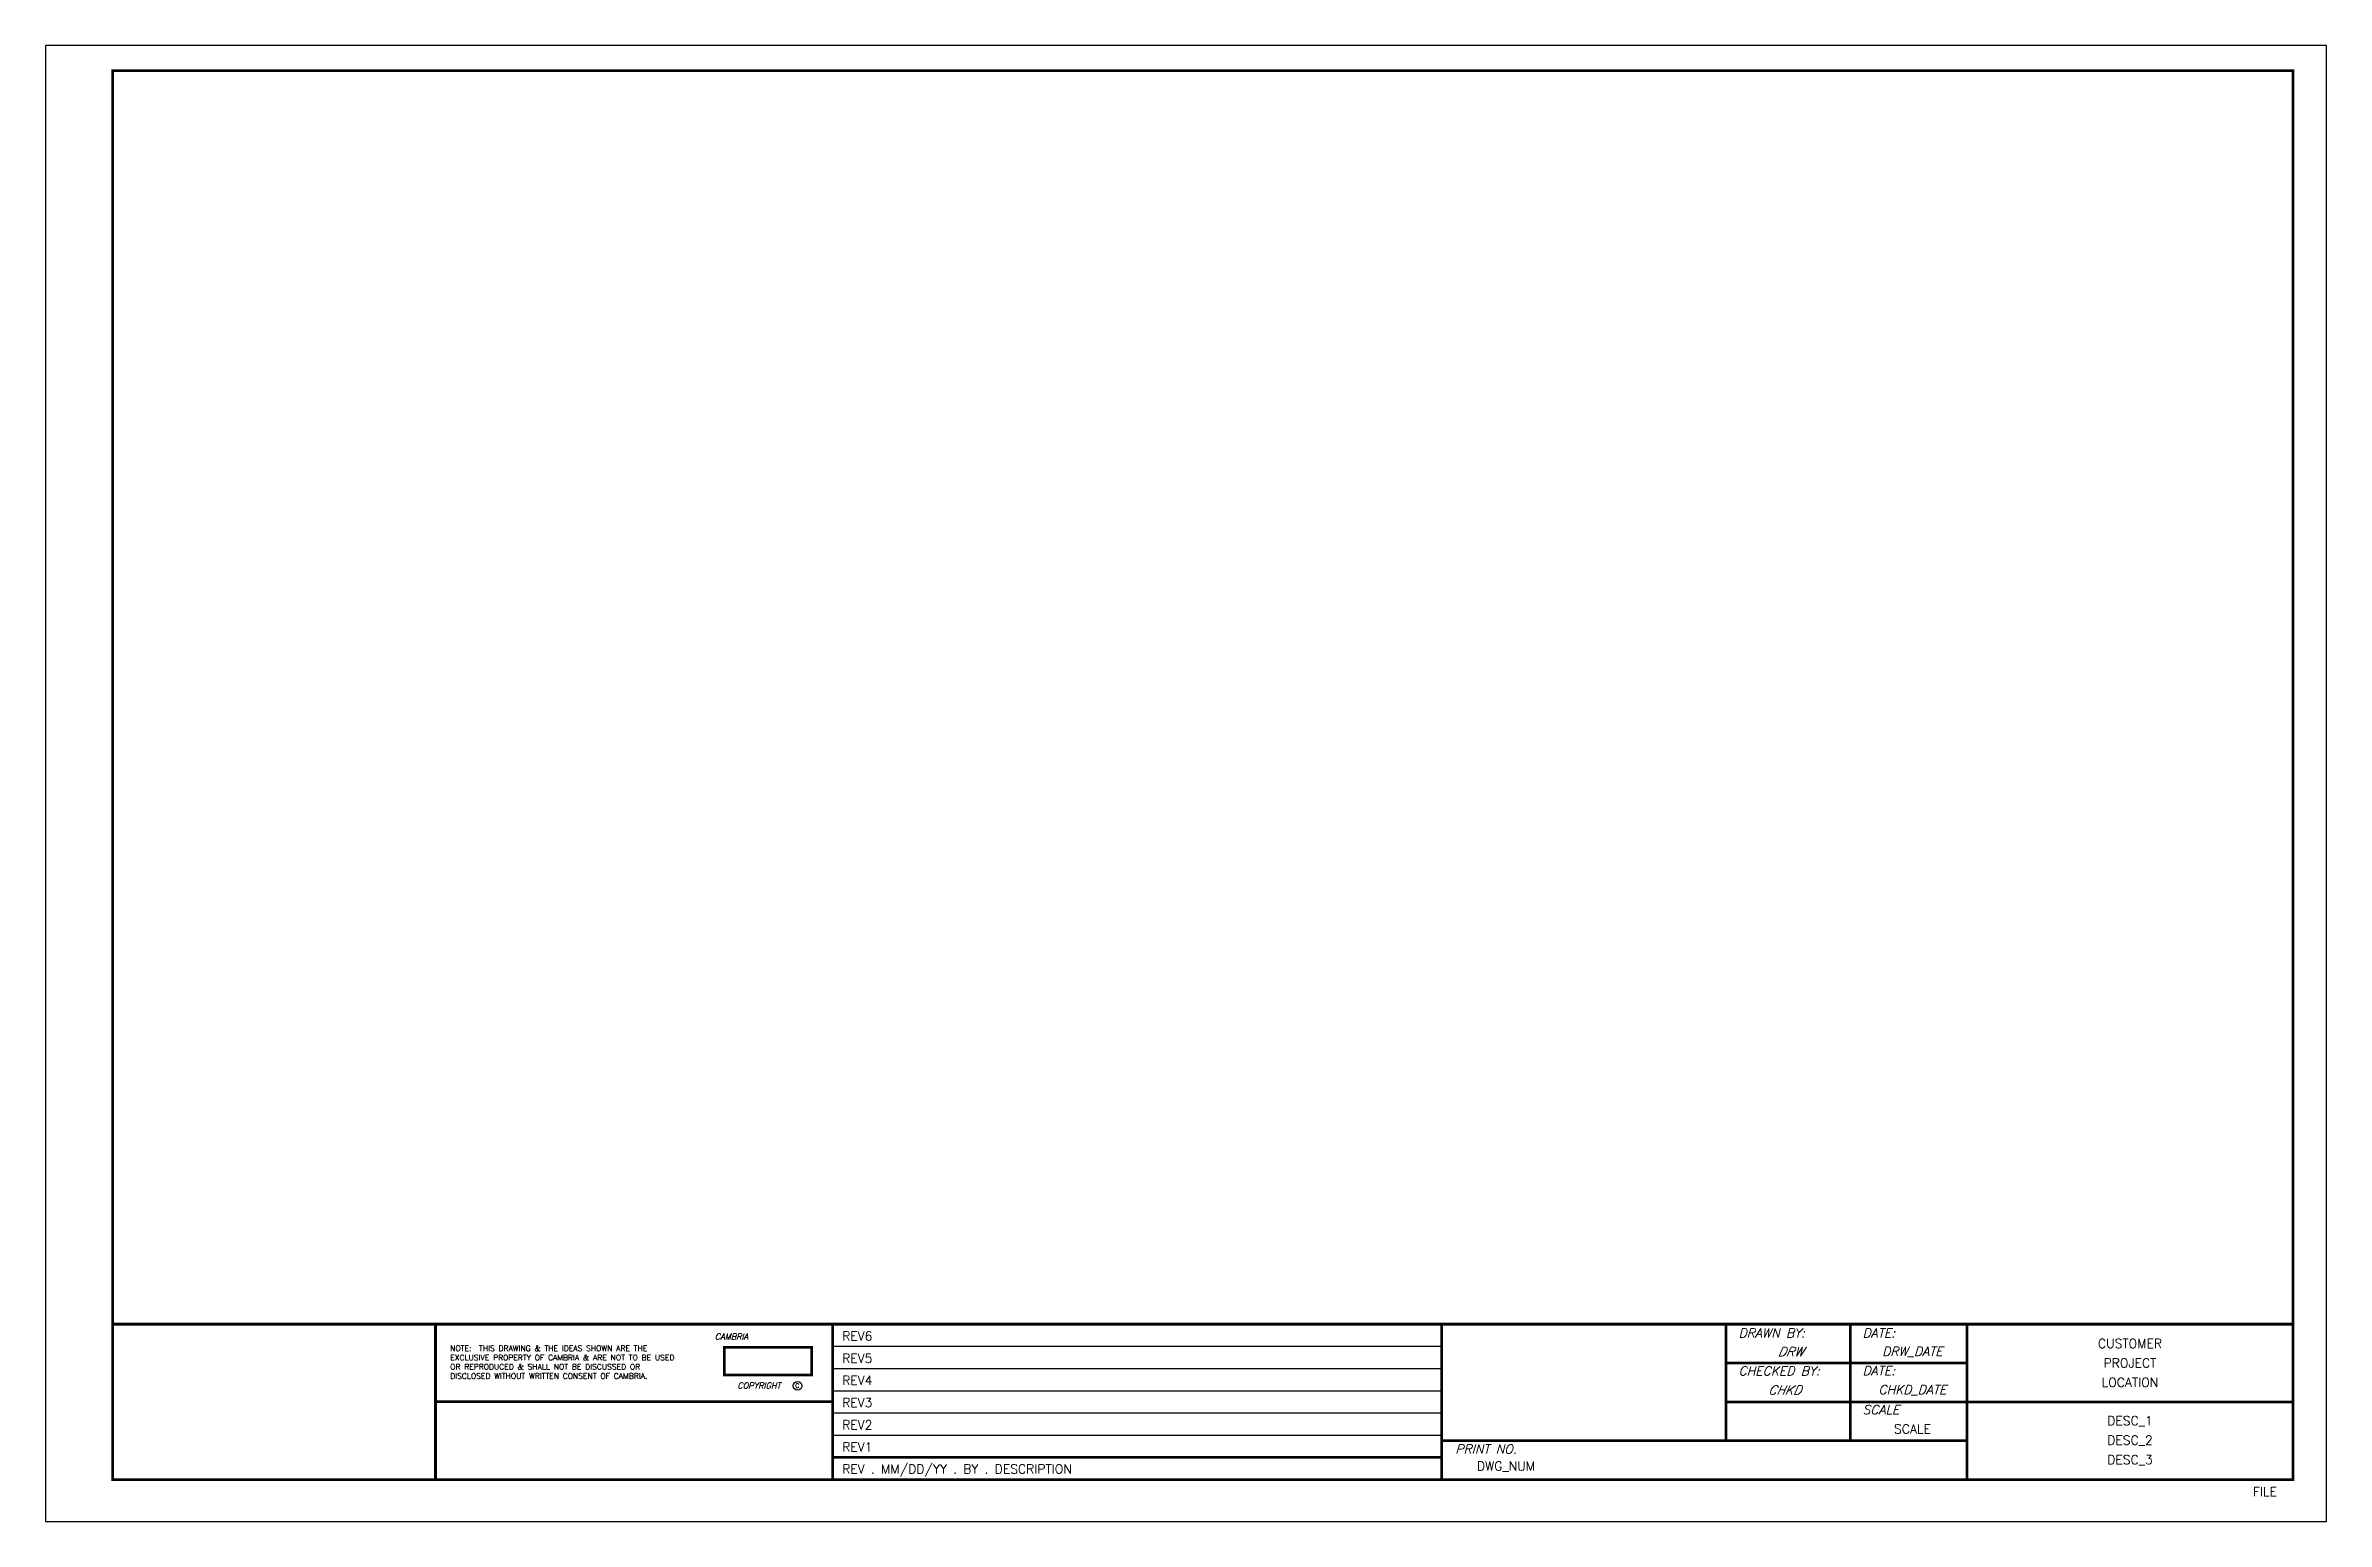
# Model space of a CAD drawing. Header units: inches. Extents: x -0.2 to 16.8, y -0.2 to 10.8.
import ezdxf
from ezdxf.enums import TextEntityAlignment as Align

# ---------------------------------------------------------------- set-up
doc = ezdxf.new("R2010")
doc.units = ezdxf.units.IN
doc.header["$MEASUREMENT"] = 0
for name, color, linetype in [('Cambria_Tblk_Atts', 30, 'Continuous'), ('Cambria_Tblk_Bdr', 9, 'Continuous'), ('Cambria_Tblk_Cut', 5, 'Continuous'), ('Cambria_Tblk_Txt', 40, 'Continuous')]:
    doc.layers.add(name, color=color, linetype=linetype)
doc.styles.add('ITALIC', font='ITALIC.SHX')
doc.styles.add('ROMANS', font='ROMANS.shx', dxfattribs={"height": 0.125})
doc.styles.add('SHX', font='scriptc', dxfattribs={"oblique": 10})
doc.styles.add('Simplex', font='simplex.shx')

msp = doc.modelspace()

# ---------------------------------------------------------------- linework, layer by layer
for p, q in [((5.702, 1.14), (10.241, 1.14)), ((5.702, 0.975), (10.241, 0.975)), ((5.702, 0.809), (10.241, 0.809)), ((5.702, 0.644), (10.241, 0.644)), ((5.702, 0.478), (10.241, 0.478))]:
    msp.add_line(p, q)
at = {"layer": 'Cambria_Tblk_Bdr', "const_width": 0.02}
for points in [[(16.585, 0.147), (0.335, 0.147), (0.335, 10.648), (16.585, 10.648)], [(4.894, 1.132), (5.544, 1.132), (5.544, 0.927), (4.894, 0.927)]]:
    msp.add_lwpolyline(points, close=True, dxfattribs=at)
for points in [[(5.915, 1.305), (0.335, 1.305)], [(2.741, 1.305), (2.741, 0.147)], [(16.585, 1.305), (5.702, 1.305), (5.702, 0.147)], [(10.241, 1.305), (10.241, 0.147)], [(12.361, 1.305), (12.361, 0.437)], [(13.286, 1.305), (13.286, 0.437)], [(14.157, 1.305), (14.157, 0.147)], [(12.361, 1.016), (14.157, 1.016)], [(2.741, 0.727), (5.702, 0.727)], [(12.361, 0.726), (14.157, 0.726)], [(16.585, 0.726), (14.157, 0.726)], [(14.157, 0.437), (10.241, 0.437)], [(10.241, 0.313), (5.702, 0.313)]]:
    msp.add_lwpolyline(points, dxfattribs=at)
at = {"layer": 'Cambria_Tblk_Cut'}
msp.add_lwpolyline([(-0.165, -0.165), (16.835, -0.165), (16.835, 10.835), (-0.165, 10.835)], close=True, dxfattribs=at)
at = {"layer": 'Cambria_Tblk_Txt'}
msp.add_circle((5.44, 0.846), 0.0324, dxfattribs=at)

# ---------------------------------------------------------------- texts
at = {"layer": 'Cambria_Tblk_Atts', "style": 'Simplex'}
for tag, p in [('REV6', (5.772, 1.183)), ('REV5', (5.772, 1.017)), ('REV4', (5.772, 0.852)), ('REV3', (5.772, 0.687)), ('REV2', (5.772, 0.521)), ('REV1', (5.772, 0.356))]:
    msp.add_attdef(tag, p, '.', height=0.0675, dxfattribs=at)
at = {"layer": 'Cambria_Tblk_Atts'}
for tag, text, style, p in [('CUSTOMER', 'CAMBRIA', 'Simplex', (15.371, 1.161)), ('DRW_DATE', '---', 'ITALIC', (13.75, 1.099)), ('PROJECT', '-----', 'Simplex', (15.371, 1.016)), ('CHKD_DATE', '---', 'ITALIC', (13.75, 0.814)), ('LOCATION', 'LE SUEUR, MN', 'Simplex', (15.371, 0.871)), ('SCALE', 'NONE', 'Simplex', (13.75, 0.524)), ('DESC_1', '---', 'Simplex', (15.371, 0.582)), ('DESC_2', '---', 'Simplex', (15.371, 0.437)), ('DESC_3', '---', 'Simplex', (15.371, 0.292))]:
    msp.add_attdef(tag, text=text, height=0.0675, dxfattribs=dict(at, style=style)).set_placement(p, align=Align.MIDDLE)
at = {"layer": 'Cambria_Tblk_Atts', "style": 'SHX', "oblique": 10}
for tag, text, p in [('DRW', 'GDW', (12.84, 1.1)), ('CHKD', 'PAS', (12.796, 0.814))]:
    msp.add_attdef(tag, text=text, height=0.0675, dxfattribs=at).set_placement(p, align=Align.MIDDLE)
at = {"layer": 'Cambria_Tblk_Atts', "style": 'Simplex'}
msp.add_attdef('DWG_NUM', text='---', height=0.0675, dxfattribs=at).set_placement((10.503, 0.248), align=Align.MIDDLE_LEFT)
msp.add_attdef('FILE', text='---', height=0.0675, dxfattribs=at).set_placement((16.467, 0.022), align=Align.RIGHT)
at = {"layer": 'Cambria_Tblk_Txt'}
for s, height, style, p in [('CAMBRIA', 0.0443, 'ITALIC', (4.823, 1.19)), ('DRAWN BY:', 0.0675, 'ITALIC', (12.454, 1.205)), ('DATE:', 0.0675, 'ITALIC', (13.378, 1.205)), ('COPYRIGHT', 0.0443, 'ITALIC', (4.991, 0.825)), ('C', 0.0333, 'ROMANS', (5.423, 0.83)), ('CHECKED BY:', 0.0675, 'ITALIC', (12.454, 0.923)), ('DATE:', 0.0675, 'ITALIC', (13.378, 0.924)), ('SCALE', 0.0675, 'ITALIC', (13.378, 0.634)), ('PRINT NO.', 0.0675, 'ITALIC', (10.343, 0.34)), ('REV . MM/DD/YY . BY . DESCRIPTION', 0.0675, 'Simplex', (5.772, 0.192))]:
    msp.add_text(s, height=height, dxfattribs=dict(at, style=style)).set_placement(p)
at = {"layer": 'Cambria_Tblk_Txt', "insert": (2.851, 1.146), "char_height": 0.041387, "width": 1.82105, "attachment_point": 1, "style": 'Simplex'}
msp.add_mtext('NOTE:  THIS DRAWING & THE IDEAS SHOWN ARE THE EXCLUSIVE PROPERTY OF CAMBRIA & ARE NOT TO BE USED OR REPRODUCED & SHALL NOT BE DISCUSSED OR DISCLOSED WITHOUT WRITTEN CONSENT OF CAMBRIA.', dxfattribs=at)

doc.saveas('drawing.dxf')
